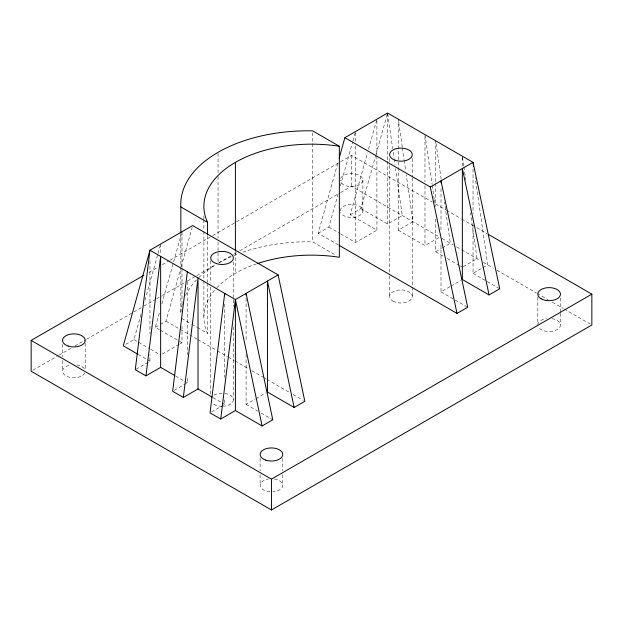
<?xml version="1.0" encoding="UTF-8"?>
<svg xmlns="http://www.w3.org/2000/svg" width="623" height="623" viewBox="0 0 623 623"><rect width="100%" height="100%" fill="white"/><g stroke="black" fill="none" stroke-linecap="round" stroke-linejoin="round"><path stroke-width="0.47" stroke-dasharray="3.12 2.34" d="M125.729 344.379L133.945 339.636L141.016 314.335M144.941 300.278L157.767 254.363M158.024 253.429L160.119 245.929M159.48 329.707L155.306 327.301L159.753 311.375M161.848 303.876L181.223 234.536M160.236 324.458L165.983 321.133L180.904 267.726M181.168 266.792L192.164 227.434M338.367 244.925L318.174 233.267L338.071 162.058M318.174 233.267L328.858 227.099L338.016 194.306M340.376 185.872L352.673 141.834M352.937 140.899L355.554 131.531L355.554 142.145M376.915 155.867L376.915 230.183L350.212 214.771L367.492 152.931M368.536 149.177L376.915 119.195L376.915 154.909M350.212 214.771L360.896 208.604L375.817 155.197M376.074 154.255L387.592 113.028L392.669 148.476M148.881 272.43L158.133 267.088M162.338 264.666L169.067 260.78M169.908 260.297L211.952 236.016M212.793 235.533L339.776 162.221M340.617 161.731L351.551 155.423L432.206 201.992M32.832 370.264L58.064 355.702M58.905 355.211L71.513 347.93M74.877 345.991L85.81 339.675M86.652 339.192L132.901 312.489M133.743 311.998L142.994 306.664M143.835 306.173L155.61 299.375M156.451 298.892L161.497 295.98M162.338 295.497L184.206 282.873M187.562 280.926L195.972 276.075M196.813 275.592L215.317 264.907M218.681 262.968L232.979 254.714M233.82 254.223L238.866 251.31M239.707 250.828L339.776 193.052M340.617 192.562L351.551 186.254L438.935 236.701M155.306 327.301L159.41 324.926M136.094 369.221L149.964 361.215L149.964 354.456M162.292 354.098L178.715 344.612M179.541 344.137L182.002 342.712L182.002 326.312M340.54 233.851L355.554 242.518L376.915 230.183M360.896 208.604L387.592 224.023L402.279 215.542L395.558 168.599M398.276 167.455L398.276 230.183L412.963 221.71L406.235 174.759M174.292 390.333L187.344 382.795L187.344 376.043M398.276 230.183L424.972 245.602L439.659 237.122M435.656 218.953L435.656 251.77L441.364 248.468M442.182 248.001L450.343 243.289L444.44 202.093M211.672 411.912L224.724 404.374L224.724 397.622M463.169 266.714L477.039 258.701L470.451 212.716M246.085 354.191L246.085 404.374L255.119 399.156M255.944 398.681L265.803 392.996M440.998 244.559L440.998 291.844L450.032 286.627M450.857 286.152L460.709 280.459M473.036 225.09L473.036 273.349L482.007 268.17M482.825 267.695L487.723 264.868L475.232 177.687M435.57 203.931L445.655 209.756M446.496 210.239L460.779 218.486M461.62 218.969L473.379 225.76M476.743 227.699L486.82 233.524M442.128 238.547L453.217 244.948M456.573 246.887L460.779 249.317M461.62 249.8L480.325 260.601M483.464 262.415L493.548 268.233M496.905 270.172L536.395 292.974M537.236 293.456L548.162 299.764M552.36 302.186L563.285 308.494M564.126 308.985L590.168 324.022M435.656 251.77L443.997 256.583M447.337 258.514L459.019 265.258M459.852 265.741L462.352 267.181M473.036 273.349L486.384 281.059M487.217 281.534L499.732 288.761M328.858 227.099L339.699 233.368M440.998 291.844L454.346 299.554M455.179 300.037L467.694 307.264M242.923 252.151A127.287 73.491 0 0 1 312.653 241.849L336.015 255.344M181.69 318.431L190.864 323.726M191.697 324.209L196.704 327.098M197.538 327.581L207.552 333.36A107.615 62.129 0 0 1 216.173 288.449M165.983 321.133L197.117 339.107M197.958 339.597L216.469 350.282M217.31 350.772L227.411 356.597M228.252 357.088L234.139 360.483M234.988 360.974L248.445 368.746M251.817 370.685L262.75 377.001M263.591 377.491L266.114 378.948M266.963 379.43L289.679 392.552M293.044 394.491L303.144 400.324M160.313 330.19L182.002 342.712M133.945 339.636L149.8 348.787M150.634 349.269L160.648 355.048M246.085 404.374L257.766 411.118M261.107 413.049L272.788 419.793M138.283 354.471L146.631 359.284M147.464 359.767L149.964 361.215M175.663 376.051L184.011 380.871M184.844 381.354L187.344 382.795M213.043 397.63L221.391 402.45M222.224 402.933L224.724 404.374M463.73 165.773L462.352 156.194L462.352 167.774M463.862 166.73L465.241 176.309M465.373 177.267L465.786 180.14M441.146 179.097L435.656 140.775L435.656 182.274M424.972 134.607L432.113 184.431M432.245 185.389L434.169 198.799M434.309 199.757L434.722 202.631M402.256 146.981L398.276 119.195L398.276 166.489M402.396 147.939L404.039 159.433M404.179 160.391L405.69 170.928M393.222 152.308L394.048 158.055M394.18 159.013L395.005 164.768M560.459 298.012L560.459 312.466M560.459 313.431L560.459 324.988M537.805 297.046L537.805 324.022M473.036 169.113L473.036 213.51M440.998 188.574L440.998 232.005M435.656 183.24L435.656 206.408M424.972 136.538L424.972 181.9M424.972 185.763L424.972 245.602M412.27 158.538L412.27 176.994M412.27 177.96L412.27 296.47M389.616 158.538L389.616 164.363M389.616 165.336L389.616 275.101M389.616 276.075L389.616 296.47M387.592 113.028L387.592 160.321M387.592 161.287L387.592 224.023M362.874 180.086L362.874 210.917M355.554 146.008L355.554 242.518M351.551 155.423L351.551 186.254M312.653 132.792L312.653 241.849M282.78 458.333L282.78 470.856M282.78 474.71L282.78 485.309M260.126 458.333L260.126 470.856M260.126 474.71L260.126 485.309M246.085 298.215L246.085 341.645M235.408 252.113L235.408 273.349M233.384 261.816L233.384 298.729M233.384 299.702L233.384 306.5M233.384 326.896L233.384 399.756M224.724 304.001L224.724 377.351M218.05 153.305L218.05 172.602M218.05 176.465L218.05 238.235M218.05 242.098L218.05 262.361M210.73 260.842L210.73 283.185M210.73 287.071L210.73 394.896M207.552 235.883L207.552 282.211M207.552 283.177L207.552 333.36M203.885 215.94L203.885 218.837M203.885 219.802L203.885 230.417M203.885 231.382L203.885 279.641M203.885 280.607L203.885 317.278M187.344 281.456L187.344 354.806M182.002 231.725L182.002 267.438M182.002 268.404L182.002 307.007M180.849 233.983L180.849 266.792M180.849 270.655L180.849 312.154M160.648 244.06L160.648 254.675M149.964 260.842L149.964 334.193M85.195 343.296L85.195 370.272M62.541 344.254L62.541 356.784M62.541 360.639L62.541 371.238M224.989 393.432A11.331 6.542 0 0 1 233.36 400.184A11.331 6.542 0 0 1 223.532 406.235M222.053 406.289A11.331 6.542 0 0 1 212.778 403.502M214.047 395.13A11.331 6.542 0 0 1 222.053 393.214M340.22 210.917A11.331 6.542 0 0 1 356.34 204.99A11.331 6.542 0 0 1 358.832 215.924A11.331 6.542 0 0 1 340.61 212.607M84.814 372.928A11.331 6.542 0 0 1 65.859 375.856A11.331 6.542 0 0 1 70.936 364.914M76.8 364.914A11.331 6.542 0 0 1 84.814 369.54M274.385 478.986A11.331 6.542 0 0 1 282.756 485.738A11.331 6.542 0 0 1 272.929 491.788M269.969 491.788A11.331 6.542 0 0 1 260.149 485.738A11.331 6.542 0 0 1 268.521 478.986M552.064 318.672A11.331 6.542 0 0 1 557.141 329.614A11.331 6.542 0 0 1 538.186 326.686M537.805 324.988A11.331 6.542 0 0 1 546.2 318.672M216.866 287.701A107.615 62.129 0 0 1 257.696 263.474M340.61 178.396A11.331 6.542 0 0 1 358.832 175.079A11.331 6.542 0 0 1 356.34 186.012A11.331 6.542 0 0 1 340.22 180.086M180.865 312.458A127.287 73.491 0 0 1 181.418 307.894M181.581 306.991A127.287 73.491 0 0 1 182.212 304.273M185.444 295.559A127.287 73.491 0 0 1 196.416 279.992M198.939 277.453A127.287 73.491 0 0 1 215.62 264.767M218.821 262.89A127.287 73.491 0 0 1 231.18 256.723M233.804 255.601A127.287 73.491 0 0 1 238.298 253.826M392.934 301.096A11.331 6.542 0 0 0 411.889 298.168A11.331 6.542 0 0 0 398.011 290.154A11.331 6.542 0 0 0 392.934 301.096"/><path stroke-width="0.93" d="M145.961 375.856L160.648 256.388L160.648 367.383L145.961 375.856L135.277 369.696L149.964 250.22L192.686 225.557L278.123 274.891L304.826 401.29L294.142 407.458L267.446 392.046L267.446 281.051L294.142 407.458M187.344 271.807L172.657 391.275L183.341 397.443L198.028 388.962L212.209 397.147M183.341 397.443L198.028 277.975L198.028 388.962M224.724 295.318L224.724 293.386L210.037 412.854L220.721 419.022L235.408 299.554L278.123 274.891M339.114 158.304L344.877 137.691L387.592 113.028L473.036 162.362L499.732 288.761L489.055 294.928L462.352 279.517L462.352 168.522L489.055 294.928M488.502 234.489L591.85 294.157L591.85 324.988L271.449 509.972L31.15 371.238L31.15 340.407L143.835 275.343M344.877 137.691L430.314 187.025L473.036 162.362L473.581 166.193M220.721 419.022L235.408 410.541L262.104 425.961L272.788 419.793L246.085 293.386L246.085 295.318M339.208 245.415L457.017 313.431L467.694 307.264L440.998 180.857L440.998 182.788M31.15 340.407L271.449 479.142L591.85 294.157M257.696 263.474A107.615 62.129 0 0 1 339.356 257.268L339.356 146.28L312.653 130.861A127.287 73.491 0 0 0 180.849 206.953L180.849 233.018M180.849 206.953L207.552 222.372A107.615 62.129 0 0 1 339.356 146.28M262.104 425.961L235.408 299.554L149.964 250.22L123.268 345.796L137.449 353.989M160.648 367.383L174.829 375.568M430.314 187.025L457.017 313.431M271.449 479.142L271.449 509.972M235.408 162.362L235.408 251.147M235.408 299.554L235.408 410.541M207.552 222.372L207.552 234.918M541.122 298.783A11.331 6.542 0 0 0 560.069 295.855A11.331 6.542 0 0 0 546.2 287.842A11.331 6.542 0 0 0 541.122 298.783M265.787 460.14A11.331 6.542 0 0 0 282.78 454.479A11.331 6.542 0 0 0 265.787 448.809A11.331 6.542 0 0 0 265.787 460.14M68.203 346.069A11.331 6.542 0 0 0 85.195 340.407A11.331 6.542 0 0 0 68.203 334.738A11.331 6.542 0 0 0 68.203 346.069M216.391 263.599A11.331 6.542 0 0 0 233.384 257.93A11.331 6.542 0 0 0 216.391 252.268A11.331 6.542 0 0 0 216.391 263.599M395.278 160.313A11.331 6.542 0 0 0 412.27 154.652A11.331 6.542 0 0 0 395.278 148.983A11.331 6.542 0 0 0 395.278 160.313"/></g></svg>
